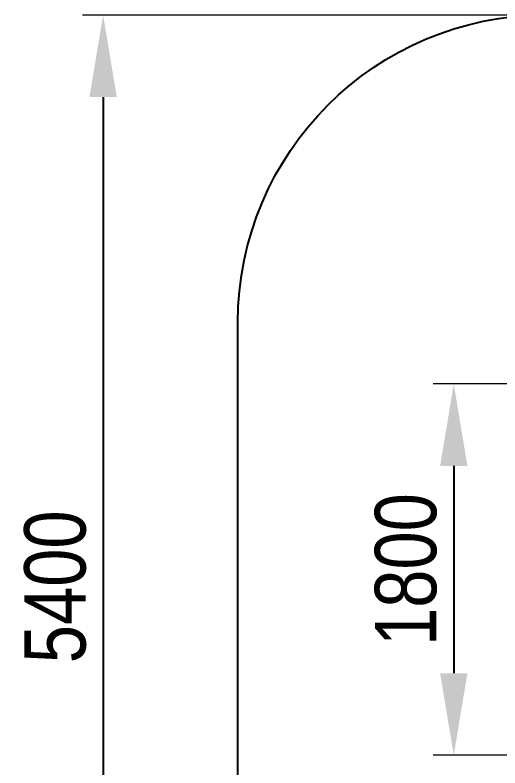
# Model space of a CAD drawing. Header units: millimetres. Extents: x -5824 to 5141, y -3468 to 2764.
# Drawn here: x -5824 to -3457, y -910 to 2764 of the extents above; entities that cross this region are included whole.
import ezdxf

# ---------------------------------------------------------------- set-up
doc = ezdxf.new("R2010")
doc.units = ezdxf.units.MM
for name, color, linetype in [('DIKOM_ЗОНА', 80, 'Continuous'), ('DIKOM_РАЗМЕР_ЗОНА', 7, 'Continuous'), ('DIKOM_РАЗМЕР_ОБЪЕКТА', 7, 'Continuous')]:
    doc.layers.add(name, color=color, linetype=linetype)
doc.styles.add('style1', font='arial.ttf', dxfattribs={"width": 0.8})
doc.dimstyles.new('1-50', dxfattribs={"dimtxt": 300, "dimasz": 200, "dimexe": 100, "dimexo": 0, "dimgap": 100, "dimtad": 1, "dimtxsty": 'style1', "dimcen": 200, "dimclrd": 7, "dimclre": 7, "dimclrt": 7, "dimadec": 1, "dimazin": 2, "dimtfac": 1, "dimtmove": 0, "dimatfit": 2, "dimfxl": 0, "dimlwd": 25, "dimlwe": 18, "dimarcsym": 0})

# ---------------------------------------------------------------- blocks, each defined once
blk = doc.blocks.new('*D13')
at = {"layer": 'Defpoints', "color": 0, "transparency": 16777216}
for p in [(5141.2, -697.1), (-4736.1, -1186), (5141.2, -3367.9)]:
    blk.add_point(p, dxfattribs=at)
at = {"layer": 'DIKOM_РАЗМЕР_ЗОНА', "color": 7, "lineweight": 18, "transparency": 16777216}
for p, q in [((5141.2, -697.1), (5141.2, -3467.9)), ((-4736.1, -1186), (-4736.1, -3467.9))]:
    blk.add_line(p, q, dxfattribs=at)
at = {"layer": 'DIKOM_РАЗМЕР_ЗОНА', "color": 7, "lineweight": 25, "transparency": 16777216}
blk.add_line((-4336.1, -3367.9), (4741.2, -3367.9), dxfattribs=at)
at = {"layer": 'DIKOM_РАЗМЕР_ЗОНА', "color": 7, "transparency": 16777216}
for points in [[(-4336.1, -3301.3), (-4336.1, -3434.6), (-4736.1, -3367.9)], [(4741.2, -3301.3), (4741.2, -3434.6), (5141.2, -3367.9)]]:
    blk.add_solid(points, dxfattribs=at)
at = {"layer": 'DIKOM_РАЗМЕР_ЗОНА', "color": 7, "transparency": 16777216, "insert": (273.3, -3134.8), "char_height": 300, "attachment_point": 5, "style": 'style1'}
blk.add_mtext('9900', dxfattribs=at)
blk = doc.blocks.new('*D15')
at = {"layer": 'Defpoints', "color": 0, "transparency": 16777216}
for p in [(-1365, 964.2), (-3682.3, -847.2), (-1365, -847.2)]:
    blk.add_point(p, dxfattribs=at)
at = {"layer": 'DIKOM_РАЗМЕР_ОБЪЕКТА', "color": 7, "lineweight": 18, "transparency": 16777216}
for p, q in [((-1365, 964.2), (-3782.3, 964.2)), ((-1365, -847.2), (-3782.3, -847.2))]:
    blk.add_line(p, q, dxfattribs=at)
at = {"layer": 'DIKOM_РАЗМЕР_ОБЪЕКТА', "color": 7, "lineweight": 25, "transparency": 16777216}
blk.add_line((-3682.3, 564.2), (-3682.3, -447.2), dxfattribs=at)
at = {"layer": 'DIKOM_РАЗМЕР_ОБЪЕКТА', "color": 7, "transparency": 16777216}
for points in [[(-3749, 564.2), (-3615.7, 564.2), (-3682.3, 964.2)], [(-3749, -447.2), (-3615.7, -447.2), (-3682.3, -847.2)]]:
    blk.add_solid(points, dxfattribs=at)
at = {"layer": 'DIKOM_РАЗМЕР_ОБЪЕКТА', "color": 7, "transparency": 16777216, "insert": (-3915.5, 58.5), "char_height": 300, "attachment_point": 5, "rotation": 90, "style": 'style1'}
blk.add_mtext('1800', dxfattribs=at)
blk = doc.blocks.new('*D16')
at = {"layer": 'Defpoints', "color": 0, "transparency": 16777216}
for p in [(-3236.1, 2764.2), (-5393.9, -2647.2), (-3236.1, -2647.2)]:
    blk.add_point(p, dxfattribs=at)
at = {"layer": 'DIKOM_РАЗМЕР_ЗОНА', "color": 7, "lineweight": 18, "transparency": 16777216}
for p, q in [((-3236.1, 2764.2), (-5493.9, 2764.2)), ((-3236.1, -2647.2), (-5493.9, -2647.2))]:
    blk.add_line(p, q, dxfattribs=at)
at = {"layer": 'DIKOM_РАЗМЕР_ЗОНА', "color": 7, "lineweight": 25, "transparency": 16777216}
blk.add_line((-5393.9, 2364.2), (-5393.9, -2247.2), dxfattribs=at)
at = {"layer": 'DIKOM_РАЗМЕР_ЗОНА', "color": 7, "transparency": 16777216}
for points in [[(-5460.6, 2364.2), (-5327.2, 2364.2), (-5393.9, 2764.2)], [(-5460.6, -2247.2), (-5327.2, -2247.2), (-5393.9, -2647.2)]]:
    blk.add_solid(points, dxfattribs=at)
at = {"layer": 'DIKOM_РАЗМЕР_ЗОНА', "color": 7, "transparency": 16777216, "insert": (-5627.1, -25.7), "char_height": 300, "attachment_point": 5, "rotation": 90, "style": 'style1'}
blk.add_mtext('5400', dxfattribs=at)

msp = doc.modelspace()

# ---------------------------------------------------------------- linework, layer by layer
at = {"layer": 'DIKOM_ЗОНА', "color": 3}
msp.add_lwpolyline([(5141.157, 1264.224), (5141.157, -1147.223, -0.41421356), (3641.157, -2647.223), (-3236.093, -2647.223, -0.41421356), (-4736.093, -1147.223), (-4736.093, 1264.224, -0.41421356), (-3236.093, 2764.224), (3641.157, 2764.224, -0.41421356)], format="xyb", close=True, dxfattribs=at)

# ---------------------------------------------------------------- dimensions: what is measured, and where the dimension line sits
at = {"layer": 'DIKOM_РАЗМЕР_ЗОНА'}
dim = msp.add_linear_dim(base=(-5393.894, -2647.223), p1=(-3236.093, 2764.224), p2=(-3236.093, -2647.223), angle=90, text='5400', dimstyle='1-50', override={"dimasz": 400, "dimgap": 80}, dxfattribs=at)
dim.commit()
dim.dimension.update_dxf_attribs({"geometry": '*D16', "text_midpoint": (-5393.894, -25.747), "dimtype": 160})
dim = msp.add_linear_dim(base=(5141.157, -3367.944), p1=(-4736.093, -1185.964), p2=(5141.157, -697.075), text='9900', dimstyle='1-50', override={"dimasz": 400, "dimgap": 80}, dxfattribs=at)
dim.commit()
dim.dimension.update_dxf_attribs({"geometry": '*D13', "text_midpoint": (273.347, -3367.944), "dimtype": 160})
at = {"layer": 'DIKOM_РАЗМЕР_ОБЪЕКТА'}
dim = msp.add_linear_dim(base=(-3682.341, -847.223), p1=(-1364.974, 964.224), p2=(-1364.974, -847.223), angle=90, text='1800', dimstyle='1-50', override={"dimasz": 400, "dimgap": 80}, dxfattribs=at)
dim.commit()
dim.dimension.update_dxf_attribs({"geometry": '*D15', "text_midpoint": (-3682.341, 58.5), "dimtype": 160})

doc.saveas('drawing.dxf')
